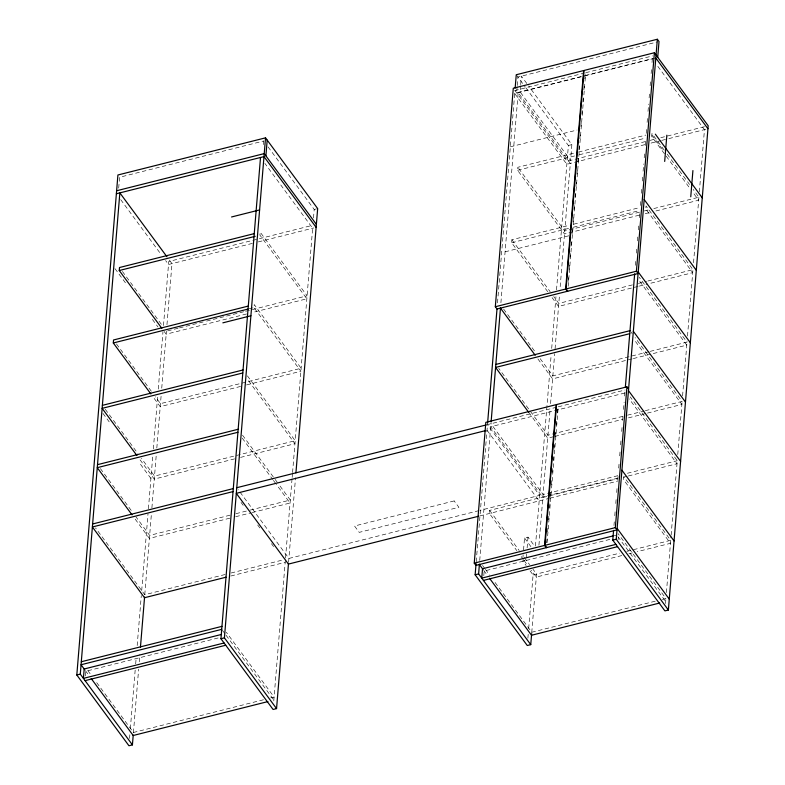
<?xml version="1.0" encoding="UTF-8"?>
<svg xmlns="http://www.w3.org/2000/svg" width="785" height="785" viewBox="0 0 785 785"><rect width="100%" height="100%" fill="white"/><g stroke="black" fill="none" stroke-linecap="round" stroke-linejoin="round"><path stroke-width="0.59" stroke-dasharray="3.92 2.94" d="M118.692 188.164L119.585 177.253L263.652 140.996M85.467 675.944L85.85 671.254L219.427 637.646M129.545 738.42L129.849 734.76M130.349 728.647L135.177 670.017M135.677 663.914L136.178 657.81M137.179 645.594L141.3 595.511M141.702 590.624L148.022 513.675M148.424 508.788L152.849 455.045M153.35 448.941L157.667 396.415M158.266 389.085L162.986 331.682M163.486 325.569L168.755 261.493L311.645 225.54M133.421 732.66L138.641 669.144M139.249 661.814L139.848 654.494M144.774 594.637L151.397 514.018M151.898 507.915L156.323 454.172M156.823 448.068L161.141 395.542M161.739 388.212L166.43 331.191M166.96 324.696L171.984 263.623L169.089 259.698M263.426 144.617L263.721 140.976M246.519 384.935L300.89 371.256L253.967 307.583L254.212 304.58L301.136 368.253L160.474 403.647L155.42 396.788M273.788 700.927L285.436 559.244M285.534 558.017L292.059 478.624M292.167 477.408L292.462 473.738M292.57 472.521L312.646 228.229L264.859 163.378M313.5 217.955L314.196 209.458L268.048 146.854M288.605 562.031L295.533 477.751M476.21 561.746L487.495 424.538M497.494 302.892L514.96 90.52L584.118 73.123M517.119 86.723L516.628 92.787L584.207 75.782M517.227 85.506L517.923 77.018L657.83 41.811M479.723 560.461L491.067 422.438M500.909 302.735L518.178 92.65L570.322 163.398L559.99 289.027M520.592 85.85L520.102 91.914L570.567 160.395L571.863 144.626L528.599 85.928M520.69 84.633L521.397 76.145L527.883 84.947M483.796 575.719L484.188 571.029L611.211 539.059M617.844 478.143L489.634 510.397L489.389 513.4L516.815 550.628M547.734 291.726L511.634 242.751L511.879 239.749L568.87 225.403M639.304 215.149L564.513 233.969L517.59 170.296L517.835 167.293L577.201 152.359M522.947 557.193L523.144 554.799M523.546 549.991L524.527 537.99L528.001 537.117L534.958 546.546M526.617 553.925L526.127 559.921L522.653 560.794L526.127 565.514M527.118 547.92L528.001 537.117M527.883 638.215L528.276 633.348M528.678 628.481L533.084 574.944L529.6 570.234M535.458 546.046L551.099 355.762M551.698 348.442L556.015 295.994M556.516 289.9L568.389 145.5L525.852 87.783M531.749 632.474L536.557 574.07L532.946 569.174M538.932 545.173L550.157 408.563M550.56 403.676L554.671 353.672M555.073 348.795L559.489 295.121M546.645 542.837L546.949 539.197M547.547 531.916L547.842 528.276M548.538 519.778L548.843 516.137M549.539 507.65L549.942 502.792M550.432 496.719L550.834 491.871M551.433 484.59L551.835 479.733M552.434 472.452L552.826 467.595M553.425 460.314L553.729 456.674M554.426 448.186L554.73 444.546M555.427 436.048L555.829 431.191M556.32 425.127L556.722 420.269M557.321 412.988L557.723 408.131M568.124 281.54L568.526 276.654M569.135 269.334L569.537 264.447M570.136 257.127L570.44 253.467M571.038 246.137L571.441 241.26M572.039 233.93L572.442 229.053M573.05 221.733L573.442 216.846M574.051 209.526L574.453 204.64M575.052 197.32L575.356 193.66M575.955 186.33L576.357 181.453M576.955 174.133L577.358 169.246M577.966 161.926L578.26 158.266M578.967 149.719L579.271 146.059M579.87 138.729L580.272 133.852M580.871 126.522L581.273 121.646M581.871 114.325L582.274 109.439M582.882 102.119L583.177 98.459M583.883 89.912L584.187 86.252M584.786 78.922L585.188 74.045M547.076 542.729L558.155 408.023M568.163 286.309L585.62 73.937M613.968 525.489L614.272 521.819M614.773 515.716L615.283 509.612M615.783 503.499L616.186 498.612M616.686 492.509L617.187 486.396M617.687 480.292L618.188 474.189M618.688 468.076L619.198 461.972M619.699 455.869L620.199 449.756M620.601 444.869L621.102 438.766M621.71 431.436L622.103 426.549M622.613 420.446L623.113 414.333M623.516 409.446L624.114 402.116M624.615 396.013L625.027 390.989M635.359 265.32L635.87 259.207M636.37 253.104L636.87 247M637.371 240.887L637.773 236M638.274 229.897L638.774 223.794M639.275 217.68L639.785 211.577M640.285 205.464L640.786 199.361M641.286 193.257L641.688 188.371M642.287 181.041L642.689 176.154M643.092 171.267L643.7 163.937M644.2 157.834L644.701 151.721M645.201 145.618L645.702 139.504M646.212 133.401L646.614 128.514M647.115 122.411L647.615 116.298M648.017 111.411L648.616 104.091M649.116 97.978L649.627 91.874M650.127 85.761L650.529 80.884M651.128 73.554L651.53 68.668M652.031 62.555L652.335 58.895M618.138 539.619L618.335 537.264M665.503 603.557L666.004 597.454M666.406 592.567L671.028 536.381M671.126 535.164L677.259 460.648L630.178 396.867M677.759 454.544L682.175 400.801M682.577 395.915L687.101 340.945M687.503 336.058L693.018 268.882M693.528 262.779L698.944 196.819M699.347 191.932L704.469 129.643L656.682 64.792M585.718 72.711L652.541 55.902M585.394 75.478L652.983 58.473M654.621 58.316L514.705 93.523L566.848 164.271L645.103 144.577M510.329 146.824L577.142 130.016M314.196 209.458L316.512 208.879M568.389 145.5L571.863 144.626M578.388 152.054L646.055 135.03M517.59 170.296L574.581 155.96M579.33 154.763L645.81 138.032M645.348 141.575L567.094 161.268L514.96 90.52M650.088 140.378L656.015 138.886M660.764 137.699L707 126.061M252.358 243.399L168.51 264.496L165.615 260.571M258.255 241.917L313.764 227.954M651.03 143.086L660.519 140.701M661.696 140.397L667.633 138.906M668.81 138.611L707.942 128.76M573.619 224.216L640.099 207.485M249.237 308.77L253.967 307.583M511.634 242.751L568.625 228.406M573.374 227.218L639.854 210.488M167.607 330.897L178.254 328.218M179.431 327.924L205.435 321.379M206.622 321.085L244.449 311.566M245.626 311.272L307.092 295.798L260.169 232.134L259.923 235.137L306.847 298.8L253.653 312.185M639.559 212.146L564.758 230.967L517.835 167.293M644.308 210.949L649.058 209.752M653.797 208.565L698.915 197.212L693.135 189.371M246.559 313.971L166.185 334.194L164.016 331.26M645.241 213.657L651.177 212.156M655.926 210.969L698.67 200.214L692.89 192.374M505.098 251.818L570.783 235.284M632.416 284.896L558.802 303.412L553.749 296.563M638.352 283.405L646.654 281.305M647.841 281.01L692.959 269.657L646.035 205.984L645.79 208.996L692.713 272.66L648.783 283.719M240.602 386.426L160.228 406.65L153.732 397.838M638.097 286.407L558.557 306.415L552.061 297.603M639.284 286.103L647.596 284.013M649.009 351.67L552.846 375.868L539.815 358.176M650.196 351.366L687.003 342.113L639.206 277.262M234.646 458.872L154.272 479.095L139.063 458.469M240.563 457.39L294.934 443.702L247.147 378.851M632.141 358.853L552.601 378.87L537.391 358.235M633.328 358.559L686.757 345.115L638.961 280.265M556.643 407.219L487.485 424.616L539.619 495.364L480.214 510.309M558.253 406.807L625.115 389.988M624.87 392.991L490.713 426.746L542.847 497.494L617.638 478.673M230.025 515.186L149.641 535.409L135.883 516.736M235.932 513.694L248.933 510.427M250.111 510.122L290.303 500.016L278.724 484.296M622.77 416.354L547.969 435.175L498.73 368.361M627.519 415.167L644.132 410.977M645.319 410.683L682.126 401.42L635.055 337.55M229.769 518.188L149.395 538.412L134.186 517.776M235.686 516.697L251.053 512.831M252.23 512.536L290.058 503.018L276.3 484.345M553.66 436.686L547.724 438.177L529.62 413.616M554.848 436.391L622.515 419.357M628.451 417.865L646.261 413.391M647.448 413.087L681.88 404.422L634.084 339.571M225.148 574.492L144.764 594.716L95.525 527.903M231.055 573.011L283.061 559.921M479.027 510.613L288.9 558.449L238.218 489.673M617.893 475.671L543.092 494.491L490.959 423.743M627.392 473.276L677.249 460.736M230.81 576.013L285.181 562.325M623.575 477.182L627.136 476.279M628.324 475.985L677.004 463.739L629.207 398.888M479.753 515.941L548.744 498.465M549.932 498.171L617.599 481.146M614.292 535.606L616.667 535.007M533.084 574.944L619.659 553.16M626.783 551.364L670.704 540.315L623.781 476.642L623.535 479.645L670.459 543.318L637.214 551.678M621.789 555.564L536.302 577.073L531.259 570.214M628.903 553.778L632.465 552.875M263.466 699.769L133.44 732.483L95.063 680.409M270.56 697.983L274.102 697.09L226.315 632.249M655.239 601.192L531.769 632.259L493.392 580.184M662.363 599.397L665.925 598.504L618.129 533.653M664.267 150.19L651.992 133.538L651.746 136.541L665.464 155.155M667.152 154.105L689.534 184.475M651.864 135.04L662.295 149.189M666.18 156.136L690.005 188.459M516.255 74.752L525.126 86.801M630.718 331.662L632.16 333.625M511.879 239.749L550.148 291.657M503.607 309.054L535.468 352.288M617.883 536.655L665.68 601.506M487.024 430.249L539.158 500.997M524.527 537.99L531.484 547.42M489.634 510.397L519.228 550.56M524.282 557.419L529.6 564.641M521.152 556.506L523.31 559.44M524.037 560.421L527.648 565.318M482.53 565.445L484.698 568.389M485.424 569.37L489.771 575.268M483.737 570.41L487.348 575.327M120.723 199.645L161.268 254.674M247.393 375.848L295.18 440.699L154.517 476.093L141.486 458.411M122.391 271.443L161.376 324.342M242.516 435.165L274.377 478.399M275.103 479.38L277.998 483.305M242.271 438.167L272.68 479.439M273.406 480.42L275.574 483.364M114.963 268.617L125.629 283.081M152.408 319.426L157.971 326.972M241.015 502.39L243.183 505.344M257.666 524.988L259.835 527.942M271.424 543.662L273.592 546.605M116.435 343.899L151.809 391.892M105.278 409.279L137.866 453.495M102.953 413.391L109.213 421.879M140.495 464.327L150.916 478.467M222.44 630.335L225.344 634.26M226.06 635.251L273.857 700.092M100.401 468.596L132.263 511.83M87.822 670.586L91.443 675.502M85.398 670.645L89.019 675.551M454.172 500.928L354.535 525.999L359.226 532.367L458.872 507.296L454.172 500.928"/><path stroke-width="1.18" d="M133.224 735.103L132.42 744.877L128.946 745.75L76.812 675.002L117.917 174.986L265.526 137.846L317.67 208.584L295.935 472.864M132.42 744.877L80.286 674.129L119.85 192.884L166.92 256.744M150.838 393.913L113.305 342.976L113.55 339.974L248.305 306.072M161.847 328.326L119.261 270.531L119.506 267.528L254.261 233.616M140.456 647.164L144.568 597.081M288.507 563.257L276.555 708.61L273.082 709.483L220.948 638.735L260.512 157.481M276.555 708.61L224.422 637.862L265.526 137.846M265.899 155.872L267.194 140.103M546.684 547.587L545.016 545.32L556.585 404.55L626.921 386.848L615.342 527.618L617.01 529.885L475.916 565.386L474.248 563.13L485.817 422.35L556.153 404.658L544.574 545.428L546.242 547.694M567.761 291.196L566.093 288.929L584.05 70.454L654.386 52.752L636.419 271.227L638.087 273.494L496.993 308.996L495.325 306.739L513.282 88.254L583.618 70.562L565.661 289.037L567.329 291.304M531.651 633.691L530.748 644.642L527.275 645.515L475.141 574.777L476.044 563.777M487.593 423.311L497.033 308.495M515.156 88.097L516.255 74.752L657.349 39.25L659.017 41.517L657.722 57.276M530.748 644.642L478.614 573.904L479.419 564.13M491.165 421.221L500.506 307.622M654.386 52.752L708.188 125.757L668.378 610.014L664.905 610.887L612.771 540.149L613.576 530.375M625.321 387.466L634.663 273.867M668.378 610.014L616.245 539.266L657.349 39.25M664.689 161.435L666.848 135.197M690.761 196.809L692.919 170.571M116.622 190.755L264.231 153.605L316.375 224.353M116.376 193.758L263.986 156.607L316.12 227.356M231.555 216.974L259.599 209.919M119.261 270.531L255.194 236.324M113.305 342.976L248.06 309.074M222.852 322.841L250.906 315.776M102.384 405.354L243.046 369.961M495.325 306.739L565.661 289.037M566.093 288.929L636.419 271.227M242.8 372.963L102.138 408.357L136.894 455.516M97.507 464.661L238.169 429.267M495.835 364.436L629.992 330.671M237.924 432.27L97.261 467.664L132.017 514.832M629.747 333.684L495.59 367.439L528.904 412.635M92.63 523.978L233.292 488.584M236.766 487.711L486.298 424.921M233.047 491.587L92.385 526.98L144.518 597.719L226.08 577.201M485.837 430.553L236.305 493.333L288.438 564.081L478.556 516.245M81.306 661.745L221.969 626.351M474.248 563.13L544.574 545.428M545.016 545.32L615.342 527.618M221.723 629.354L81.051 664.748L84.672 669.664M221.301 634.486L84.181 668.987L83.416 678.377L224.078 642.984M613.105 535.9L482.52 568.762L481.745 578.143L615.891 544.388M76.812 675.002L80.286 674.129M220.948 638.735L224.422 637.862M475.141 574.777L478.614 573.904M612.771 540.149L616.245 539.266M85.084 680.644L225.746 645.241M483.413 580.409L617.569 546.654M267.94 701.584L133.195 735.496L91.188 678.505M659.743 602.998L531.523 635.261L489.526 578.27M655.809 58.021L707.942 128.76M655.338 134.166L702.261 197.84M644.171 199.537L696.305 270.285M638.215 271.993L690.349 342.741M633.338 331.299L685.472 402.048M626.921 386.848L628.589 389.115M628.461 390.616L680.595 461.364M621.916 470.195L674.06 540.943M500.467 308.122L535.223 355.291M617.138 528.384L669.271 599.132M479.39 564.513L483.01 569.429"/></g></svg>
